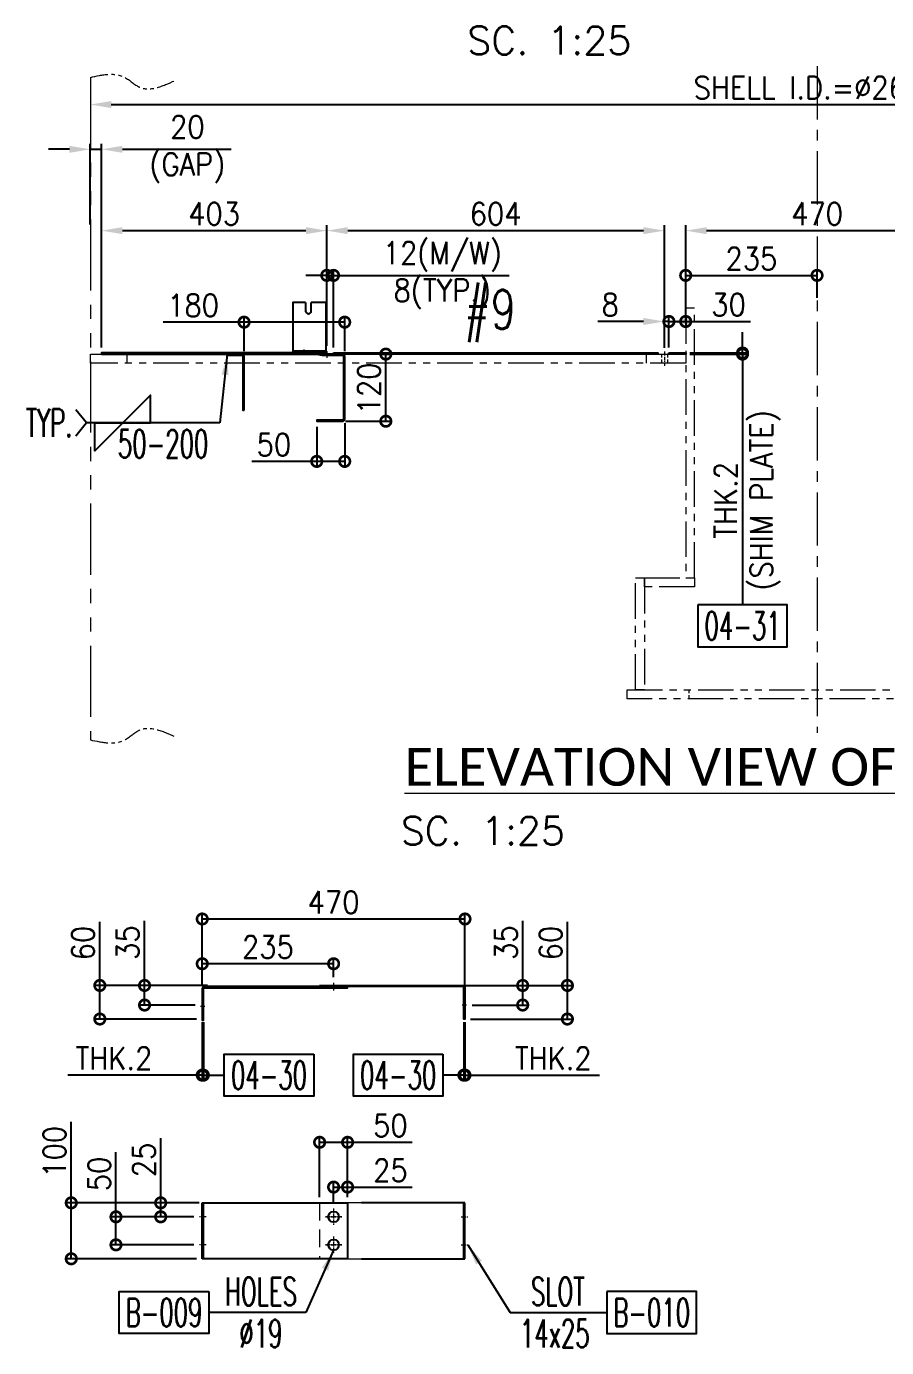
# Model space of a CAD drawing. Header units: inches. Extents: x -15980 to 45789, y -23276 to 2417.
# Drawn here: x -5885 to -4346, y -18726 to -16364 of the extents above; entities that cross this region are included whole.
import ezdxf
from ezdxf.enums import TextEntityAlignment as Align

# ---------------------------------------------------------------- set-up
doc = ezdxf.new("R2010")
doc.units = ezdxf.units.IN
doc.header["$MEASUREMENT"] = 0
for name, pattern in [('CENTER', [50.8, 31.75, -6.35, 6.35, -6.35]), ('CENTERX2', [101.6, 63.5, -12.7, 12.7, -12.7]), ('HIDDEN', [9.525, 6.35, -3.175]), ('HIDDENX2', [19.05, 12.7, -6.35]), ('PHANTOMX2', [127, 63.5, -12.7, 12.7, -12.7, 12.7, -12.7])]:
    doc.linetypes.add(name, pattern=pattern)
for name, color, linetype, lineweight in [('Center line', 181, 'CENTER', 5), ('CENTER LINES', 181, 'CENTERX2', 5), ('HATCH', 130, 'PHANTOMX2', 9), ('HIDDEN', 211, 'HIDDEN', 5), ('HIDDEN LINES', 211, 'HIDDENX2', 5), ('TEXT', 2, 'Continuous', 13)]:
    doc.layers.add(name, color=color, linetype=linetype, lineweight=lineweight)
doc.layers.add('dim', color=82, linetype='Continuous')
doc.styles.add('ROMANS', font='ROMANS.shx', dxfattribs={"width": 0.9, "bigfont": '@extfont2.shx'})
doc.styles.add('style4', font='calibri.ttf')
doc.dimstyles.new('1X25', dxfattribs={"dimscale": 25, "dimtxt": 1.6, "dimasz": 1.5, "dimexe": 0.4, "dimexo": 0.4, "dimgap": 0.4, "dimtad": 1, "dimdsep": 46, "dimtxsty": 'ROMANS', "dimcen": 0, "dimclrd": 256, "dimclre": 256, "dimclrt": 2, "dimadec": 0, "dimazin": 0, "dimtfac": 1, "dimtmove": 0, "dimatfit": 3, "dimfxl": 0.7, "dimlwd": -1, "dimlwe": -1, "dimarcsym": 1})

# ---------------------------------------------------------------- blocks, each defined once
blk = doc.blocks.new('*D309')
at = {"layer": 'Defpoints', "color": 0, "transparency": 16777216}
for p in [(-5770.4, -16503.5), (-3170.4, -16503.5), (-3170.4, -16503.5)]:
    blk.add_point(p, dxfattribs=at)
at = {"layer": 'dim', "transparency": 16777216}
blk.add_line((-5732.9, -16503.5), (-3207.9, -16503.5), dxfattribs=at)
for points in [[(-5732.9, -16497.3), (-5732.9, -16509.8), (-5770.4, -16503.5)], [(-3207.9, -16497.3), (-3207.9, -16509.8), (-3170.4, -16503.5)]]:
    blk.add_solid(points, dxfattribs=at)
at = {"layer": 'dim', "color": 2, "transparency": 16777216, "insert": (-4470.4, -16473.5), "char_height": 40, "attachment_point": 5, "style": 'ROMANS'}
blk.add_mtext('SHELL I.D.=%%C2600', dxfattribs=at)
blk = doc.blocks.new('*D310')
at = {"layer": 'Defpoints', "color": 0, "transparency": 16777216}
for p in [(-5770.4, -16583.5), (-5770.4, -16727.8), (-5750.4, -16947.6)]:
    blk.add_point(p, dxfattribs=at)
at = {"layer": 'dim', "transparency": 16777216}
for p, q in [((-5770.4, -16717.8), (-5770.4, -16573.5)), ((-5750.4, -16937.6), (-5750.4, -16573.5)), ((-5807.9, -16583.5), (-5845.4, -16583.5)), ((-5770.4, -16583.5), (-5750.4, -16583.5)), ((-5712.9, -16583.5), (-5518.2, -16583.5))]:
    blk.add_line(p, q, dxfattribs=at)
for points in [[(-5807.9, -16577.3), (-5807.9, -16589.8), (-5770.4, -16583.5)], [(-5712.9, -16577.3), (-5712.9, -16589.8), (-5750.4, -16583.5)]]:
    blk.add_solid(points, dxfattribs=at)
at = {"layer": 'dim', "color": 2, "transparency": 16777216, "insert": (-5596.8, -16583.5), "char_height": 40, "attachment_point": 5, "style": 'ROMANS'}
blk.add_mtext('20\\P(GAP)', dxfattribs=at)
blk = doc.blocks.new('*D311')
at = {"layer": 'Defpoints', "color": 0, "transparency": 16777216}
for p in [(-5347.4, -16728.9), (-5750.4, -16947.6), (-5347.4, -16944.6)]:
    blk.add_point(p, dxfattribs=at)
at = {"layer": 'dim', "transparency": 16777216}
for p, q in [((-5750.4, -16937.6), (-5750.4, -16718.9)), ((-5347.4, -16845.6), (-5347.4, -16718.9)), ((-5712.9, -16728.9), (-5384.9, -16728.9))]:
    blk.add_line(p, q, dxfattribs=at)
for points in [[(-5712.9, -16722.7), (-5712.9, -16735.2), (-5750.4, -16728.9)], [(-5384.9, -16722.7), (-5384.9, -16735.2), (-5347.4, -16728.9)]]:
    blk.add_solid(points, dxfattribs=at)
at = {"layer": 'dim', "color": 2, "transparency": 16777216, "insert": (-5548.9, -16698.9), "char_height": 40, "attachment_point": 5, "style": 'ROMANS'}
blk.add_mtext('403', dxfattribs=at)
blk = doc.blocks.new('*D312')
at = {"layer": 'Defpoints', "color": 0, "transparency": 16777216}
for p in [(-4743.4, -16728.9), (-5347.4, -16944.6), (-4743.4, -16948.6)]:
    blk.add_point(p, dxfattribs=at)
at = {"layer": 'dim', "transparency": 16777216}
for p, q in [((-5347.4, -16845.6), (-5347.4, -16718.9)), ((-4743.4, -16938.6), (-4743.4, -16718.9)), ((-5309.9, -16728.9), (-4780.9, -16728.9))]:
    blk.add_line(p, q, dxfattribs=at)
for points in [[(-5309.9, -16722.7), (-5309.9, -16735.2), (-5347.4, -16728.9)], [(-4780.9, -16722.7), (-4780.9, -16735.2), (-4743.4, -16728.9)]]:
    blk.add_solid(points, dxfattribs=at)
at = {"layer": 'dim', "color": 2, "transparency": 16777216, "insert": (-5045.4, -16698.9), "char_height": 40, "attachment_point": 5, "style": 'ROMANS'}
blk.add_mtext('604', dxfattribs=at)
blk = doc.blocks.new('_DotSmall')
at = {"color": 0, "linetype": 'ByBlock', "const_width": 0.5}
blk.add_lwpolyline([(-0.0625, 0, 1), (0.0625, 0, 1)], format="xyb", close=True, dxfattribs=at)
blk = doc.blocks.new('*D313')
at = {"layer": 'Defpoints', "color": 0, "transparency": 16777216}
for p in [(-4705.4, -16869.9), (-4705.4, -16891.3), (-4735.4, -16947.6)]:
    blk.add_point(p, dxfattribs=at)
at = {"layer": 'dim', "transparency": 16777216}
for p, q in [((-4735.4, -16937.6), (-4735.4, -16881.3)), ((-4705.4, -16879.9), (-4705.4, -16901.3)), ((-4735.4, -16891.3), (-4705.4, -16891.3)), ((-4705.4, -16891.3), (-4589.6, -16891.3))]:
    blk.add_line(p, q, dxfattribs=at)
at = {"layer": 'dim', "transparency": 16777216, "xscale": 37.5, "yscale": 37.5, "zscale": 37.5, "rotation": 180}
blk.add_blockref('_DotSmall', (-4735.4, -16891.3), dxfattribs=at)
at = {"layer": 'dim', "transparency": 16777216, "xscale": 37.5, "yscale": 37.5, "zscale": 37.5}
blk.add_blockref('_DotSmall', (-4705.4, -16891.3), dxfattribs=at)
at = {"layer": 'dim', "color": 2, "transparency": 16777216, "insert": (-4628.7, -16861.3), "char_height": 40, "attachment_point": 5, "style": 'ROMANS'}
blk.add_mtext('30', dxfattribs=at)
blk = doc.blocks.new('*D314')
at = {"layer": 'Defpoints', "color": 0, "transparency": 16777216}
for p in [(-4235.4, -16728.9), (-4235.4, -16867.6), (-4705.4, -16901.4)]:
    blk.add_point(p, dxfattribs=at)
at = {"layer": 'dim', "transparency": 16777216}
for p, q in [((-4705.4, -16891.4), (-4705.4, -16718.9)), ((-4235.4, -16857.6), (-4235.4, -16718.9)), ((-4667.9, -16728.9), (-4272.9, -16728.9))]:
    blk.add_line(p, q, dxfattribs=at)
for points in [[(-4667.9, -16722.7), (-4667.9, -16735.2), (-4705.4, -16728.9)], [(-4272.9, -16722.7), (-4272.9, -16735.2), (-4235.4, -16728.9)]]:
    blk.add_solid(points, dxfattribs=at)
at = {"layer": 'dim', "color": 2, "transparency": 16777216, "insert": (-4470.4, -16698.9), "char_height": 40, "attachment_point": 5, "style": 'ROMANS'}
blk.add_mtext('470', dxfattribs=at)
blk = doc.blocks.new('*D315')
at = {"layer": 'Defpoints', "color": 0, "transparency": 16777216}
for p in [(-4470.4, -16808.9), (-4470.4, -16859.2), (-4705.4, -16901.4)]:
    blk.add_point(p, dxfattribs=at)
at = {"layer": 'dim', "transparency": 16777216}
for p, q in [((-4705.4, -16891.4), (-4705.4, -16798.9)), ((-4705.4, -16808.9), (-4470.4, -16808.9)), ((-4470.4, -16849.2), (-4470.4, -16798.9))]:
    blk.add_line(p, q, dxfattribs=at)
at = {"layer": 'dim', "transparency": 16777216, "xscale": 37.5, "yscale": 37.5, "zscale": 37.5, "rotation": 180}
blk.add_blockref('_DotSmall', (-4705.4, -16808.9), dxfattribs=at)
at = {"layer": 'dim', "transparency": 16777216, "xscale": 37.5, "yscale": 37.5, "zscale": 37.5}
blk.add_blockref('_DotSmall', (-4470.4, -16808.9), dxfattribs=at)
at = {"layer": 'dim', "color": 2, "transparency": 16777216, "insert": (-4587.9, -16778.9), "char_height": 40, "attachment_point": 5, "style": 'ROMANS'}
blk.add_mtext('235', dxfattribs=at)
blk = doc.blocks.new('*D322')
at = {"layer": 'Defpoints', "color": 0, "transparency": 16777216}
for p in [(-5263.3, -16949.6), (-5241.8, -16949.6), (-5324, -17069.6)]:
    blk.add_point(p, dxfattribs=at)
at = {"layer": 'dim', "transparency": 16777216}
for p, q in [((-5253.3, -16949.6), (-5231.8, -16949.6)), ((-5241.8, -17069.6), (-5241.8, -16949.6)), ((-5314, -17069.6), (-5231.8, -17069.6))]:
    blk.add_line(p, q, dxfattribs=at)
at = {"layer": 'dim', "transparency": 16777216, "xscale": 37.5, "yscale": 37.5, "zscale": 37.5}
for p, rotation in [((-5241.8, -16949.6), 90), ((-5241.8, -17069.6), 270)]:
    blk.add_blockref('_DotSmall', p, dxfattribs=dict(at, rotation=rotation))
at = {"layer": 'dim', "color": 2, "transparency": 16777216, "insert": (-5271.8, -17011), "char_height": 40, "attachment_point": 5, "rotation": 90, "style": 'ROMANS'}
blk.add_mtext('120', dxfattribs=at)
blk = doc.blocks.new('*D323')
at = {"layer": 'Defpoints', "color": 0, "transparency": 16777216}
for p in [(-5365.4, -17069.6), (-5315.4, -17063.1), (-5365.4, -17141.4)]:
    blk.add_point(p, dxfattribs=at)
at = {"layer": 'dim', "transparency": 16777216}
for p, q in [((-5315.4, -17073.1), (-5315.4, -17151.4)), ((-5365.4, -17079.6), (-5365.4, -17151.4)), ((-5365.4, -17141.4), (-5481.2, -17141.4)), ((-5315.4, -17141.4), (-5365.4, -17141.4))]:
    blk.add_line(p, q, dxfattribs=at)
at = {"layer": 'dim', "transparency": 16777216, "xscale": 37.5, "yscale": 37.5, "zscale": 37.5, "rotation": 180}
blk.add_blockref('_DotSmall', (-5365.4, -17141.4), dxfattribs=at)
at = {"layer": 'dim', "transparency": 16777216, "xscale": 37.5, "yscale": 37.5, "zscale": 37.5}
blk.add_blockref('_DotSmall', (-5315.4, -17141.4), dxfattribs=at)
at = {"layer": 'dim', "color": 2, "transparency": 16777216, "insert": (-5442, -17111.4), "char_height": 40, "attachment_point": 5, "style": 'ROMANS'}
blk.add_mtext('50', dxfattribs=at)
blk = doc.blocks.new('*D324')
at = {"layer": 'Defpoints', "color": 0, "transparency": 16777216}
for p in [(-5495.4, -16892.5), (-5495.4, -16954.3), (-5315.4, -16954.3)]:
    blk.add_point(p, dxfattribs=at)
at = {"layer": 'dim', "transparency": 16777216}
for p, q in [((-5495.4, -16944.3), (-5495.4, -16882.5)), ((-5315.4, -16944.3), (-5315.4, -16882.5)), ((-5495.4, -16892.5), (-5640.3, -16892.5)), ((-5315.4, -16892.5), (-5495.4, -16892.5))]:
    blk.add_line(p, q, dxfattribs=at)
at = {"layer": 'dim', "transparency": 16777216, "xscale": 37.5, "yscale": 37.5, "zscale": 37.5, "rotation": 180}
blk.add_blockref('_DotSmall', (-5495.4, -16892.5), dxfattribs=at)
at = {"layer": 'dim', "transparency": 16777216, "xscale": 37.5, "yscale": 37.5, "zscale": 37.5}
blk.add_blockref('_DotSmall', (-5315.4, -16892.5), dxfattribs=at)
at = {"layer": 'dim', "color": 2, "transparency": 16777216, "insert": (-5586.6, -16862.5), "char_height": 40, "attachment_point": 5, "style": 'ROMANS'}
blk.add_mtext('180', dxfattribs=at)
blk = doc.blocks.new('*D325')
at = {"layer": 'Defpoints', "color": 0, "transparency": 16777216}
for p in [(-5335.4, -16808.9), (-5347.4, -16944.6), (-5335.4, -16947.6)]:
    blk.add_point(p, dxfattribs=at)
at = {"layer": 'dim', "transparency": 16777216}
for p, q in [((-5347.4, -16808.9), (-5384.9, -16808.9)), ((-5347.4, -16934.6), (-5347.4, -16798.9)), ((-5347.4, -16808.9), (-5335.4, -16808.9)), ((-5335.4, -16937.6), (-5335.4, -16798.9)), ((-5335.4, -16808.9), (-5020.9, -16808.9))]:
    blk.add_line(p, q, dxfattribs=at)
at = {"layer": 'dim', "transparency": 16777216, "xscale": 37.5, "yscale": 37.5, "zscale": 37.5}
blk.add_blockref('_DotSmall', (-5347.4, -16808.9), dxfattribs=at)
at = {"layer": 'dim', "transparency": 16777216, "xscale": 37.5, "yscale": 37.5, "zscale": 37.5, "rotation": 180}
blk.add_blockref('_DotSmall', (-5335.4, -16808.9), dxfattribs=at)
at = {"layer": 'dim', "color": 2, "transparency": 16777216, "insert": (-5140.7, -16808.9), "char_height": 40, "attachment_point": 5, "style": 'ROMANS'}
blk.add_mtext('12(M/W)\\P8(TYP.)', dxfattribs=at)
blk = doc.blocks.new('A$Cc042e11c')
for p, q in [((65, 616), (65, 600)), ((995, 600), (995, 616)), ((1605, 600), (1605, 616)), ((2535, 616), (2535, 600))]:
    blk.add_line(p, q)
for points in [[(1065, 216), (1081, 216), (1081, 698), (1065, 698)], [(1535, 216), (1519, 216), (1519, 698), (1535, 698)], [(0, 616), (1065, 616), (1065, 600), (0, 600)], [(2600, 616), (1535, 616), (1535, 600), (2600, 600)], [(975, 216), (991, 216), (991, 16), (975, 16)], [(991, 216), (1081, 216), (1081, 200), (991, 200)], [(1609, 216), (1519, 216), (1519, 200), (1609, 200)], [(1625, 216), (1609, 216), (1609, 16), (1625, 16)], [(960, 16), (1640, 16), (1640, 0), (960, 0)]]:
    blk.add_lwpolyline(points, close=True)
at = {"layer": 'Center line', "ltscale": 0.2}
for p, q in [((1027, 620.9), (1027, 595.1)), ((1573, 620.9), (1573, 595.1))]:
    blk.add_line(p, q, dxfattribs=at)
at = {"layer": 'HIDDEN'}
for p, q in [((1021.5, 616), (1021.5, 600)), ((1032.5, 616), (1032.5, 600)), ((1567.5, 616), (1567.5, 600)), ((1578.5, 616), (1578.5, 600)), ((1070.5, 16), (1070.5, 0)), ((1529.5, 16), (1529.5, 0))]:
    blk.add_line(p, q, dxfattribs=at)
blk = doc.blocks.new('A$C4edc5b9b')
blk.add_lwpolyline([(0, 2), (30, 2), (30, 0), (0, 0)], close=True)
blk = doc.blocks.new('A$C5415b996')
blk.add_lwpolyline([(30, 0), (30, 96, 0.414214), (26, 100), (0, 100), (0, 98), (26, 98, -0.414214), (28, 96), (28, 0)], format="xyb", close=True)
blk = doc.blocks.new('A$C9f1ed8f9')
blk.add_lwpolyline([(431, 118, -0.414214), (433, 116), (433, 4, -0.414214), (431, 2), (385, 2), (385, 0), (431, 0, 0.414214), (435, 4), (435, 116, 0.414214), (431, 120), (395, 120), (385, 122), (0, 122), (0, 120), (384.8, 120), (394.8, 118)], format="xyb", close=True)
at = {"layer": 'CENTER LINES', "ltscale": 0.2}
blk.add_line((403, 125), (403, 113), dxfattribs=at)
at = {"layer": 'HIDDEN LINES', "ltscale": 0.2}
for p, q in [((397.5, 120), (397.5, 118)), ((408.5, 120), (408.5, 118))]:
    blk.add_line(p, q, dxfattribs=at)
blk.add_blockref('A$C5415b996', (225, 20))
blk = doc.blocks.new('A$Cd8bdfc00')
blk.add_lwpolyline([(0, 2), (580, 2), (580, 0), (0, 0)], close=True)
blk = doc.blocks.new('A$Ca2adf0ab')
for p, q in [((23, 93.3), (23, 78.3)), ((33, 78.3), (33, 93.3)), ((60, 6.3), (0, 6.3))]:
    blk.add_line(p, q)
blk.add_lwpolyline([(23, 93.3), (0, 93.3), (0, 3.3), (60, 3.3), (60, 93.3), (33, 93.3)])
blk.add_arc((28, 78.3), 5, 180, 0)
at = {"layer": 'Center line', "ltscale": 0.05}
blk.add_line((20, 9.6), (20, 0), dxfattribs=at)
at = {"layer": 'HIDDEN'}
for p, q in [((7.5, 6.3), (7.5, 3.3)), ((32.5, 3.3), (32.5, 6.3))]:
    blk.add_line(p, q, dxfattribs=at)
blk = doc.blocks.new('A$Cc20749b3')
for name, p in [('A$Ca2adf0ab', (362.1, 614.7)), ('A$C9f1ed8f9', (20, 496)), ('A$Cd8bdfc00', (435, 616)), ('A$C4edc5b9b', (1035, 616))]:
    blk.add_blockref(name, p)
at = {"xscale": -1}
for name, p in [('A$Ca2adf0ab', (2240.1, 614.7)), ('A$C4edc5b9b', (1565, 616)), ('A$Cd8bdfc00', (2165, 616)), ('A$C9f1ed8f9', (2580, 496))]:
    blk.add_blockref(name, p, dxfattribs=at)
at = {"layer": 'HATCH', "ltscale": 2}
blk.add_blockref('A$Cc042e11c', (0, 0), dxfattribs=at)
blk = doc.blocks.new('*D363')
at = {"layer": 'Defpoints', "color": 0, "transparency": 16777216}
for p in [(-4743.4, -16891.3), (-4743.4, -16944.6), (-4735.4, -16947.6)]:
    blk.add_point(p, dxfattribs=at)
at = {"layer": 'dim', "transparency": 16777216}
for p, q in [((-4743.4, -16934.6), (-4743.4, -16881.3)), ((-4735.4, -16937.6), (-4735.4, -16881.3)), ((-4780.9, -16891.3), (-4862.4, -16891.3)), ((-4735.4, -16891.3), (-4743.4, -16891.3)), ((-4697.9, -16891.3), (-4660.4, -16891.3))]:
    blk.add_line(p, q, dxfattribs=at)
for points in [[(-4780.9, -16885), (-4780.9, -16897.5), (-4743.4, -16891.3)], [(-4697.9, -16885), (-4697.9, -16897.5), (-4735.4, -16891.3)]]:
    blk.add_solid(points, dxfattribs=at)
at = {"layer": 'dim', "color": 2, "transparency": 16777216, "insert": (-4840.4, -16861.3), "char_height": 40, "attachment_point": 5, "style": 'ROMANS'}
blk.add_mtext('8', dxfattribs=at)
blk = doc.blocks.new('*D364')
at = {"layer": 'Defpoints', "color": 0, "transparency": 16777216}
for p in [(-4707.9, -16947.6), (-4707.9, -16949.6), (-4603.7, -16949.6)]:
    blk.add_point(p, dxfattribs=at)
at = {"layer": 'dim', "transparency": 16777216}
for p, q in [((-4603.7, -16947.6), (-4603.7, -16910.1)), ((-4697.9, -16947.6), (-4593.7, -16947.6)), ((-4697.9, -16949.6), (-4593.7, -16949.6)), ((-4603.7, -16947.6), (-4603.7, -16949.6)), ((-4603.7, -16949.6), (-4603.7, -17397.7))]:
    blk.add_line(p, q, dxfattribs=at)
at = {"layer": 'dim', "transparency": 16777216, "xscale": 37.5, "yscale": 37.5, "zscale": 37.5}
for p, rotation in [((-4603.7, -16947.6), 270), ((-4603.7, -16949.6), 90)]:
    blk.add_blockref('_DotSmall', p, dxfattribs=dict(at, rotation=rotation))
at = {"layer": 'dim', "color": 2, "transparency": 16777216, "char_height": 40, "width": 408.784, "attachment_point": 5, "rotation": 90, "style": 'ROMANS'}
for s, insert in [('(SHIM PLATE)', (-4563.2, -17211.1)), ('THK.2', (-4633.7, -17211.1))]:
    blk.add_mtext(s, dxfattribs=dict(at, insert=insert))
blk = doc.blocks.new('A$Ccb4f3e92')
for p, q in [((5.1, 0), (5.1, 100)), ((7.1, 0), (7.1, 100))]:
    blk.add_line(p, q)
blk.add_lwpolyline([(5.1, 100), (265.1, 100), (265.1, 0), (5.1, 0)])
for centre in [(240.1, 75), (240.1, 25)]:
    blk.add_circle(centre, 9.5)
at = {"layer": 'Center line', "ltscale": 0.2}
for p, q in [((12.2, 75), (0, 75)), ((254.9, 75), (225.3, 75)), ((240.1, 89.8), (240.1, 60.2)), ((12.2, 25), (0, 25)), ((254.9, 25), (225.3, 25)), ((240.1, 39.8), (240.1, 10.2))]:
    blk.add_line(p, q, dxfattribs=at)
at = {"layer": 'HIDDEN', "ltscale": 0.2}
for p, q in [((7.1, 82), (5.1, 82)), ((7.1, 68), (5.1, 68)), ((7.1, 32), (5.1, 32)), ((7.1, 18), (5.1, 18))]:
    blk.add_line(p, q, dxfattribs=at)
blk = doc.blocks.new('A$Cbed8db4b')
for p, q in [((283, 0), (283, 100)), ((285, 0), (285, 100))]:
    blk.add_line(p, q)
for points in [[(285, 100), (100, 100)], [(100, 0), (285, 0)]]:
    blk.add_lwpolyline(points)
for centre in [(50, 75), (50, 25)]:
    blk.add_circle(centre, 9.5)
at = {"layer": 'Center line', "ltscale": 0.2}
for p, q in [((35.2, 75), (64.8, 75)), ((50, 89.8), (50, 60.2)), ((277.9, 75), (290.1, 75)), ((35.2, 25), (64.8, 25)), ((50, 39.8), (50, 10.2)), ((277.9, 25), (290.1, 25))]:
    blk.add_line(p, q, dxfattribs=at)
at = {"layer": 'HIDDEN', "ltscale": 0.2}
for p, q in [((283, 82), (285, 82)), ((283, 68), (285, 68)), ((283, 32), (285, 32)), ((283, 18), (285, 18))]:
    blk.add_line(p, q, dxfattribs=at)
at = {"layer": 'HIDDEN', "ltscale": 5}
blk.add_lwpolyline([(100, 100), (25, 100), (25, 0), (100, 0)], dxfattribs=at)
blk = doc.blocks.new('A$Cfbb4f450')
blk.add_lwpolyline([(262.9, 60), (6.9, 60, 0.414214), (2.9, 56), (2.9, 0), (4.9, 0), (4.9, 56, -0.414214), (6.9, 58), (262.9, 58)], format="xyb", close=True)
at = {"layer": 'Center line'}
for p, q in [((237.9, 65), (237.9, 53)), ((0, 25), (7.8, 25))]:
    blk.add_line(p, q, dxfattribs=at)
at = {"layer": 'HIDDEN'}
for p, q in [((228.4, 60), (228.4, 58)), ((247.4, 60), (247.4, 58)), ((2.9, 37.5), (4.9, 37.5)), ((2.9, 12.5), (4.9, 12.5))]:
    blk.add_line(p, q, dxfattribs=at)
blk = doc.blocks.new('*D407')
at = {"layer": 'Defpoints', "color": 0, "transparency": 16777216}
for p in [(-5109.5, -18078.2), (-4997, -18078.2), (-5097.3, -18113.2)]:
    blk.add_point(p, dxfattribs=at)
at = {"layer": 'dim', "transparency": 16777216}
for p, q in [((-4997, -18078.2), (-4997, -17962.5)), ((-5099.5, -18078.2), (-4987, -18078.2)), ((-4997, -18113.2), (-4997, -18078.2)), ((-5087.3, -18113.2), (-4987, -18113.2))]:
    blk.add_line(p, q, dxfattribs=at)
at = {"layer": 'dim', "transparency": 16777216, "xscale": 37.5, "yscale": 37.5, "zscale": 37.5}
for p, rotation in [((-4997, -18078.2), 90), ((-4997, -18113.2), 270)]:
    blk.add_blockref('_DotSmall', p, dxfattribs=dict(at, rotation=rotation))
at = {"layer": 'dim', "color": 2, "transparency": 16777216, "insert": (-5027, -18001.6), "char_height": 40, "attachment_point": 5, "rotation": 90, "style": 'ROMANS'}
blk.add_mtext('35', dxfattribs=at)
blk = doc.blocks.new('*D408')
at = {"layer": 'Defpoints', "color": 0, "transparency": 16777216}
for p in [(-5102.2, -18133.6), (-5100.2, -18133.6), (-5102.2, -18238.5)]:
    blk.add_point(p, dxfattribs=at)
at = {"layer": 'dim', "transparency": 16777216}
for p, q in [((-5102.2, -18143.6), (-5102.2, -18248.5)), ((-5100.2, -18143.6), (-5100.2, -18248.5)), ((-5102.2, -18238.5), (-5139.7, -18238.5)), ((-5102.2, -18238.5), (-5100.2, -18238.5)), ((-5100.2, -18238.5), (-4859.5, -18238.5))]:
    blk.add_line(p, q, dxfattribs=at)
at = {"layer": 'dim', "transparency": 16777216, "xscale": 37.5, "yscale": 37.5, "zscale": 37.5}
blk.add_blockref('_DotSmall', (-5102.2, -18238.5), dxfattribs=at)
at = {"layer": 'dim', "transparency": 16777216, "xscale": 37.5, "yscale": 37.5, "zscale": 37.5, "rotation": 180}
blk.add_blockref('_DotSmall', (-5100.2, -18238.5), dxfattribs=at)
at = {"layer": 'dim', "color": 2, "transparency": 16777216, "insert": (-4942.3, -18208.5), "char_height": 40, "attachment_point": 5, "style": 'ROMANS'}
blk.add_mtext('THK.2', dxfattribs=at)
blk = doc.blocks.new('*D409')
at = {"layer": 'Defpoints', "color": 0, "transparency": 16777216}
for p in [(-5570.2, -17959.4), (-5570.2, -18087.6), (-5100.2, -18087.6)]:
    blk.add_point(p, dxfattribs=at)
at = {"layer": 'dim', "transparency": 16777216}
for p, q in [((-5570.2, -18077.6), (-5570.2, -17949.4)), ((-5100.2, -17959.4), (-5570.2, -17959.4)), ((-5100.2, -18077.6), (-5100.2, -17949.4))]:
    blk.add_line(p, q, dxfattribs=at)
at = {"layer": 'dim', "transparency": 16777216, "xscale": 37.5, "yscale": 37.5, "zscale": 37.5, "rotation": 180}
blk.add_blockref('_DotSmall', (-5570.2, -17959.4), dxfattribs=at)
at = {"layer": 'dim', "transparency": 16777216, "xscale": 37.5, "yscale": 37.5, "zscale": 37.5}
blk.add_blockref('_DotSmall', (-5100.2, -17959.4), dxfattribs=at)
at = {"layer": 'dim', "color": 2, "transparency": 16777216, "insert": (-5335.2, -17929.4), "char_height": 40, "attachment_point": 5, "style": 'ROMANS'}
blk.add_mtext('470', dxfattribs=at)
blk = doc.blocks.new('*D410')
at = {"layer": 'Defpoints', "color": 0, "transparency": 16777216}
for p in [(-5570.2, -18039.4), (-5570.2, -18087.6), (-5335.2, -18073.2)]:
    blk.add_point(p, dxfattribs=at)
at = {"layer": 'dim', "transparency": 16777216}
for p, q in [((-5570.2, -18077.6), (-5570.2, -18029.4)), ((-5335.2, -18039.4), (-5570.2, -18039.4)), ((-5335.2, -18063.2), (-5335.2, -18029.4))]:
    blk.add_line(p, q, dxfattribs=at)
at = {"layer": 'dim', "transparency": 16777216, "xscale": 37.5, "yscale": 37.5, "zscale": 37.5, "rotation": 180}
blk.add_blockref('_DotSmall', (-5570.2, -18039.4), dxfattribs=at)
at = {"layer": 'dim', "transparency": 16777216, "xscale": 37.5, "yscale": 37.5, "zscale": 37.5}
blk.add_blockref('_DotSmall', (-5335.2, -18039.4), dxfattribs=at)
at = {"layer": 'dim', "color": 2, "transparency": 16777216, "insert": (-5452.7, -18009.4), "char_height": 40, "attachment_point": 5, "style": 'ROMANS'}
blk.add_mtext('235', dxfattribs=at)
blk = doc.blocks.new('*D403')
at = {"layer": 'Defpoints', "color": 0, "transparency": 16777216}
for p in [(-5570.2, -18133.6), (-5568.2, -18133.6), (-5568.2, -18238.5)]:
    blk.add_point(p, dxfattribs=at)
at = {"layer": 'dim', "transparency": 16777216}
for p, q in [((-5570.2, -18143.6), (-5570.2, -18248.5)), ((-5568.2, -18143.6), (-5568.2, -18248.5)), ((-5570.2, -18238.5), (-5810.9, -18238.5)), ((-5568.2, -18238.5), (-5570.2, -18238.5)), ((-5568.2, -18238.5), (-5530.7, -18238.5))]:
    blk.add_line(p, q, dxfattribs=at)
at = {"layer": 'dim', "transparency": 16777216, "xscale": 37.5, "yscale": 37.5, "zscale": 37.5}
blk.add_blockref('_DotSmall', (-5570.2, -18238.5), dxfattribs=at)
at = {"layer": 'dim', "transparency": 16777216, "xscale": 37.5, "yscale": 37.5, "zscale": 37.5, "rotation": 180}
blk.add_blockref('_DotSmall', (-5568.2, -18238.5), dxfattribs=at)
at = {"layer": 'dim', "color": 2, "transparency": 16777216, "insert": (-5728.1, -18208.5), "char_height": 40, "attachment_point": 5, "style": 'ROMANS'}
blk.add_mtext('THK.2', dxfattribs=at)
blk = doc.blocks.new('*D411')
at = {"layer": 'Defpoints', "color": 0, "transparency": 16777216}
for p in [(-5118.3, -18078.2), (-4917, -18078.2), (-5100.2, -18138.2)]:
    blk.add_point(p, dxfattribs=at)
at = {"layer": 'dim', "transparency": 16777216}
for p, q in [((-4917, -18078.2), (-4917, -17964.2)), ((-5108.3, -18078.2), (-4907, -18078.2)), ((-4917, -18138.2), (-4917, -18078.2)), ((-5090.2, -18138.2), (-4907, -18138.2))]:
    blk.add_line(p, q, dxfattribs=at)
at = {"layer": 'dim', "transparency": 16777216, "xscale": 37.5, "yscale": 37.5, "zscale": 37.5}
for p, rotation in [((-4917, -18078.2), 90), ((-4917, -18138.2), 270)]:
    blk.add_blockref('_DotSmall', p, dxfattribs=dict(at, rotation=rotation))
at = {"layer": 'dim', "color": 2, "transparency": 16777216, "insert": (-4947, -18002.5), "char_height": 40, "attachment_point": 5, "rotation": 90, "style": 'ROMANS'}
blk.add_mtext('60', dxfattribs=at)
blk = doc.blocks.new('*D404')
at = {"layer": 'Defpoints', "color": 0, "transparency": 16777216}
for p in [(-5673.4, -18078.2), (-5560.9, -18078.2), (-5573.1, -18113.2)]:
    blk.add_point(p, dxfattribs=at)
at = {"layer": 'dim', "transparency": 16777216}
for p, q in [((-5673.4, -18078.2), (-5673.4, -17962.5)), ((-5570.9, -18078.2), (-5683.4, -18078.2)), ((-5673.4, -18113.2), (-5673.4, -18078.2)), ((-5583.1, -18113.2), (-5683.4, -18113.2))]:
    blk.add_line(p, q, dxfattribs=at)
at = {"layer": 'dim', "transparency": 16777216, "xscale": 37.5, "yscale": 37.5, "zscale": 37.5}
for p, rotation in [((-5673.4, -18078.2), 90), ((-5673.4, -18113.2), 270)]:
    blk.add_blockref('_DotSmall', p, dxfattribs=dict(at, rotation=rotation))
at = {"layer": 'dim', "color": 2, "transparency": 16777216, "insert": (-5703.4, -18001.6), "char_height": 40, "attachment_point": 5, "rotation": 90, "style": 'ROMANS'}
blk.add_mtext('35', dxfattribs=at)
blk = doc.blocks.new('*D405')
at = {"layer": 'Defpoints', "color": 0, "transparency": 16777216}
for p in [(-5753.4, -18078.2), (-5550.8, -18078.2), (-5570.2, -18138.2)]:
    blk.add_point(p, dxfattribs=at)
at = {"layer": 'dim', "transparency": 16777216}
for p, q in [((-5753.4, -18078.2), (-5753.4, -17964.2)), ((-5560.8, -18078.2), (-5763.4, -18078.2)), ((-5753.4, -18138.2), (-5753.4, -18078.2)), ((-5580.2, -18138.2), (-5763.4, -18138.2))]:
    blk.add_line(p, q, dxfattribs=at)
at = {"layer": 'dim', "transparency": 16777216, "xscale": 37.5, "yscale": 37.5, "zscale": 37.5}
for p, rotation in [((-5753.4, -18078.2), 90), ((-5753.4, -18138.2), 270)]:
    blk.add_blockref('_DotSmall', p, dxfattribs=dict(at, rotation=rotation))
at = {"layer": 'dim', "color": 2, "transparency": 16777216, "insert": (-5783.4, -18002.5), "char_height": 40, "attachment_point": 5, "rotation": 90, "style": 'ROMANS'}
blk.add_mtext('60', dxfattribs=at)
blk = doc.blocks.new('*D412')
at = {"layer": 'Defpoints', "color": 0, "transparency": 16777216}
for p in [(-5804.5, -18466.8), (-5570.2, -18466.8), (-5570.2, -18566.8)]:
    blk.add_point(p, dxfattribs=at)
at = {"layer": 'dim', "transparency": 16777216}
for p, q in [((-5804.5, -18466.8), (-5804.5, -18321.8)), ((-5580.2, -18466.8), (-5814.5, -18466.8)), ((-5804.5, -18566.8), (-5804.5, -18466.8)), ((-5580.2, -18566.8), (-5814.5, -18566.8))]:
    blk.add_line(p, q, dxfattribs=at)
at = {"layer": 'dim', "transparency": 16777216, "xscale": 37.5, "yscale": 37.5, "zscale": 37.5}
for p, rotation in [((-5804.5, -18466.8), 90), ((-5804.5, -18566.8), 270)]:
    blk.add_blockref('_DotSmall', p, dxfattribs=dict(at, rotation=rotation))
at = {"layer": 'dim', "color": 2, "transparency": 16777216, "insert": (-5834.5, -18375.5), "char_height": 40, "attachment_point": 5, "rotation": 90, "style": 'ROMANS'}
blk.add_mtext('100', dxfattribs=at)
blk = doc.blocks.new('*D413')
at = {"layer": 'Defpoints', "color": 0, "transparency": 16777216}
for p in [(-5724.5, -18491.8), (-5575.3, -18491.8), (-5575.3, -18541.8)]:
    blk.add_point(p, dxfattribs=at)
at = {"layer": 'dim', "transparency": 16777216}
for p, q in [((-5724.5, -18491.8), (-5724.5, -18376)), ((-5585.3, -18491.8), (-5734.5, -18491.8)), ((-5724.5, -18541.8), (-5724.5, -18491.8)), ((-5585.3, -18541.8), (-5734.5, -18541.8))]:
    blk.add_line(p, q, dxfattribs=at)
at = {"layer": 'dim', "transparency": 16777216, "xscale": 37.5, "yscale": 37.5, "zscale": 37.5}
for p, rotation in [((-5724.5, -18491.8), 90), ((-5724.5, -18541.8), 270)]:
    blk.add_blockref('_DotSmall', p, dxfattribs=dict(at, rotation=rotation))
at = {"layer": 'dim', "color": 2, "transparency": 16777216, "insert": (-5754.5, -18415.1), "char_height": 40, "attachment_point": 5, "rotation": 90, "style": 'ROMANS'}
blk.add_mtext('50', dxfattribs=at)
blk = doc.blocks.new('*D414')
at = {"layer": 'Defpoints', "color": 0, "transparency": 16777216}
for p in [(-5644.5, -18466.8), (-5565.5, -18466.8), (-5575.3, -18491.8)]:
    blk.add_point(p, dxfattribs=at)
at = {"layer": 'dim', "transparency": 16777216}
for p, q in [((-5644.5, -18466.8), (-5644.5, -18351)), ((-5575.5, -18466.8), (-5654.5, -18466.8)), ((-5644.5, -18491.8), (-5644.5, -18466.8)), ((-5585.3, -18491.8), (-5654.5, -18491.8))]:
    blk.add_line(p, q, dxfattribs=at)
at = {"layer": 'dim', "transparency": 16777216, "xscale": 37.5, "yscale": 37.5, "zscale": 37.5}
for p, rotation in [((-5644.5, -18466.8), 90), ((-5644.5, -18491.8), 270)]:
    blk.add_blockref('_DotSmall', p, dxfattribs=dict(at, rotation=rotation))
at = {"layer": 'dim', "color": 2, "transparency": 16777216, "insert": (-5674.5, -18390.1), "char_height": 40, "attachment_point": 5, "rotation": 90, "style": 'ROMANS'}
blk.add_mtext('25', dxfattribs=at)
blk = doc.blocks.new('*D406')
at = {"layer": 'Defpoints', "color": 0, "transparency": 16777216}
for p in [(-5310.2, -18358.6), (-5360.2, -18466.8), (-5310.2, -18466.8)]:
    blk.add_point(p, dxfattribs=at)
at = {"layer": 'dim', "transparency": 16777216}
for p, q in [((-5360.2, -18456.8), (-5360.2, -18348.6)), ((-5310.2, -18456.8), (-5310.2, -18348.6)), ((-5360.2, -18358.6), (-5310.2, -18358.6)), ((-5310.2, -18358.6), (-5194.4, -18358.6))]:
    blk.add_line(p, q, dxfattribs=at)
at = {"layer": 'dim', "transparency": 16777216, "xscale": 37.5, "yscale": 37.5, "zscale": 37.5, "rotation": 180}
blk.add_blockref('_DotSmall', (-5360.2, -18358.6), dxfattribs=at)
at = {"layer": 'dim', "transparency": 16777216, "xscale": 37.5, "yscale": 37.5, "zscale": 37.5}
blk.add_blockref('_DotSmall', (-5310.2, -18358.6), dxfattribs=at)
at = {"layer": 'dim', "color": 2, "transparency": 16777216, "insert": (-5233.6, -18328.6), "char_height": 40, "attachment_point": 5, "style": 'ROMANS'}
blk.add_mtext('50', dxfattribs=at)
blk = doc.blocks.new('*D415')
at = {"layer": 'Defpoints', "color": 0, "transparency": 16777216}
for p in [(-5310.2, -18438.6), (-5310.2, -18466.8), (-5335.2, -18477)]:
    blk.add_point(p, dxfattribs=at)
at = {"layer": 'dim', "transparency": 16777216}
for p, q in [((-5335.2, -18467), (-5335.2, -18428.6)), ((-5335.2, -18438.6), (-5310.2, -18438.6)), ((-5310.2, -18456.8), (-5310.2, -18428.6)), ((-5310.2, -18438.6), (-5194.4, -18438.6))]:
    blk.add_line(p, q, dxfattribs=at)
at = {"layer": 'dim', "transparency": 16777216, "xscale": 37.5, "yscale": 37.5, "zscale": 37.5, "rotation": 180}
blk.add_blockref('_DotSmall', (-5335.2, -18438.6), dxfattribs=at)
at = {"layer": 'dim', "transparency": 16777216, "xscale": 37.5, "yscale": 37.5, "zscale": 37.5}
blk.add_blockref('_DotSmall', (-5310.2, -18438.6), dxfattribs=at)
at = {"layer": 'dim', "color": 2, "transparency": 16777216, "insert": (-5233.6, -18408.6), "char_height": 40, "attachment_point": 5, "style": 'ROMANS'}
blk.add_mtext('25', dxfattribs=at)

msp = doc.modelspace()

# ---------------------------------------------------------------- linework, layer by layer
at = {"color": 1}
msp.add_lwpolyline([(-5712.618, -17072.656), (-5712.618, -17072.72), (-5662.618, -17072.72), (-5662.618, -17022.72), (-5762.618, -17122.72), (-5762.618, -17072.72), (-5712.618, -17072.72)], dxfattribs=at)
at = {"layer": 'Center line', "ltscale": 3}
msp.add_line((-4470.364, -16434.707), (-4470.364, -17626.677), dxfattribs=at)
at = {"layer": 'dim'}
for q in [(-5796.094, -17049.406), (-5796.094, -17096.035)]:
    msp.add_line((-5777.214, -17072.72), q, dxfattribs=at)
for points in [[(-4683.651, -17397.704), (-4683.651, -17472.704), (-4523.651, -17472.704), (-4523.651, -17397.704)], [(-5370.706, -18201.037), (-5370.706, -18276.037), (-5530.706, -18276.037), (-5530.706, -18201.037)], [(-5139.706, -18201.037), (-5139.706, -18276.037), (-5299.706, -18276.037), (-5299.706, -18201.037)], [(-5558.614, -18625.503), (-5558.614, -18700.503), (-5718.614, -18700.503), (-5718.614, -18625.503)], [(-4846.194, -18625.503), (-4846.194, -18700.503), (-4686.194, -18700.503), (-4686.194, -18625.503)]]:
    msp.add_lwpolyline(points, close=True, dxfattribs=at)
at = {"layer": 'HATCH', "ltscale": 2}
msp.add_line((-5770.364, -16454.951), (-5770.364, -17639.15), dxfattribs=at)
at = {"layer": 'HATCH', "ltscale": 0.5}
for points in [[(-5770.364, -16454.951), (-5708.931, -16454.772), (-5682.379, -16472.462), (-5619.126, -16460.71)], [(-5770.364, -17639.15), (-5708.931, -17639.328), (-5682.379, -17621.638), (-5619.126, -17633.39)]]:
    msp.add_spline(points, degree=3, dxfattribs=at)

# ---------------------------------------------------------------- block references
for name, p in [('A$Cc20749b3', (-5770.364, -17565.561)), ('A$Cfbb4f450', (-5573.088, -18140.239)), ('A$Ccb4f3e92', (-5575.315, -18566.754)), ('A$Cbed8db4b', (-5385.206, -18566.754))]:
    msp.add_blockref(name, p)
at = {"xscale": -1}
msp.add_blockref('A$Cfbb4f450', (-5097.324, -18138.239), dxfattribs=at)

# ---------------------------------------------------------------- texts
at = {"layer": 'TEXT', "ltscale": 0.5, "style": 'ROMANS'}
for p in [(-5096.302, -16413.859), (-5215.082, -17826.815)]:
    msp.add_text('SC. 1:25', height=50, dxfattribs=at).set_placement(p)
at = {"layer": 'TEXT', "style": 'ROMANS', "width": 0.75}
msp.add_text('#9', height=70, dxfattribs=at).set_placement((-5101.468, -16869.674, 0), align=Align.MIDDLE_LEFT)
at = {"layer": 'TEXT', "ltscale": 0.5, "style": 'ROMANS', "width": 0.6}
for s, p in [('TYP.', (-5886.034, -17072.72, 0)), ('50-200', (-5721.229, -17110.154, 0))]:
    msp.add_text(s, height=50, dxfattribs=at).set_placement(p, align=Align.MIDDLE_LEFT)
for s, rotation, p in [('04-31', 0.000056, (-4603.651, -17435.204)), ('04-30', 359.999944, (-5450.706, -18238.537)), ('04-30', 359.999944, (-5219.706, -18238.537)), ('HOLES', 359.999944, (-5465.146, -18625.503)), ('SLOT', 0.000056, (-4934.169, -18625.503)), ('B-009', 359.999944, (-5638.614, -18663.003)), ('B-010', 0.000056, (-4766.194, -18663.003)), ('%%C19', 0.000056, (-5465.146, -18700.503)), ('14x25', 359.999944, (-4939.662, -18700.503))]:
    msp.add_text(s, height=50, rotation=rotation, dxfattribs=at).set_placement(p, align=Align.MIDDLE_CENTER)
at = {"layer": 'TEXT', "style": 'style4'}
msp.add_text('%%UELEVATION VIEW OF ODD TRAY #9', height=67.5, dxfattribs=at).set_placement((-4470.364, -17687.47), align=Align.MIDDLE_CENTER)

# ---------------------------------------------------------------- dimensions: what is measured, and where the dimension line sits
at = {"layer": 'dim'}
for base, p1, p2, text, override, picture, middle in [((-3170.364, -16503.51), (-5770.364, -16503.51), (-3170.364, -16503.51), 'SHELL I.D.=%%C<>', {"dimtmove": 0}, '*D309', (-4470.364, -16503.51)), ((-5770.364, -16583.51), (-5750.364, -16947.561), (-5770.364, -16727.804), '<>\\X(GAP)', {"dimtmove": 0}, '*D310', (-5596.793, -16583.51)), ((-5335.364, -16808.909), (-5347.364, -16944.561), (-5335.364, -16947.561), '<>(M/W)\\X8(TYP.)', {"dimblk1": 'DotSmall', "dimblk2": 'DotSmall', "dimsah": 1, "dimtmove": 0}, '*D325', (-5140.65, -16808.909)), ((-5102.206, -18238.537), (-5100.206, -18133.645), (-5102.206, -18133.645), 'THK.<>', {"dimblk1": 'DotSmall', "dimblk2": 'DotSmall', "dimsah": 1}, '*D408', (-4942.349, -18238.537))]:
    dim = msp.add_linear_dim(base=base, p1=p1, p2=p2, text=text, dimstyle='1X25', override=override, dxfattribs=at)
    dim.commit()
    dim.dimension.update_dxf_attribs({"geometry": picture, "text_midpoint": middle, "dimtype": 160})
for base, p1, p2, override, picture, middle in [((-5347.364, -16728.909), (-5750.364, -16947.561), (-5347.364, -16944.561), {"dimtmove": 0}, '*D311', (-5548.864, -16728.909)), ((-4743.364, -16728.909), (-5347.364, -16944.561), (-4743.364, -16948.561), {"dimtmove": 0}, '*D312', (-5045.364, -16728.909)), ((-4235.364, -16728.909), (-4705.364, -16901.391), (-4235.364, -16867.561), {"dimtmove": 0}, '*D314', (-4470.364, -16728.909)), ((-4470.364, -16808.909), (-4705.364, -16901.391), (-4470.364, -16859.192), {"dimblk1": 'DotSmall', "dimblk2": 'DotSmall', "dimsah": 1, "dimtmove": 0}, '*D315', (-4587.864, -16808.909)), ((-5495.364, -16892.501), (-5315.364, -16954.273), (-5495.364, -16954.273), {"dimblk1": 'DotSmall', "dimblk2": 'DotSmall', "dimsah": 1}, '*D324', (-5586.579, -16892.501)), ((-4705.364, -16891.276), (-4735.364, -16947.561), (-4705.364, -16869.928), {"dimblk1": 'DotSmall', "dimblk2": 'DotSmall', "dimsah": 1, "dimtmove": 0}, '*D313', (-4628.722, -16891.276)), ((-5570.206, -17959.353), (-5100.206, -18087.614), (-5570.206, -18087.614), {"dimblk1": 'DotSmall', "dimblk2": 'DotSmall', "dimsah": 1, "dimtmove": 0}, '*D409', (-5335.206, -17959.353)), ((-5310.206, -18358.6), (-5360.206, -18466.754), (-5310.206, -18466.754), {"dimblk1": 'DotSmall', "dimblk2": 'DotSmall', "dimsah": 1, "dimtmove": 0}, '*D406', (-5233.564, -18358.6))]:
    dim = msp.add_linear_dim(base=base, p1=p1, p2=p2, dimstyle='1X25', override=override, dxfattribs=at)
    dim.commit()
    dim.dimension.update_dxf_attribs({"geometry": picture, "text_midpoint": middle, "dimtype": 160})
dim = msp.add_linear_dim(base=(-4743.364, -16891.276), p1=(-4735.364, -16947.561), p2=(-4743.364, -16944.636), dimstyle='1X25', dxfattribs=at)
dim.commit()
dim.dimension.update_dxf_attribs({"geometry": '*D363', "text_midpoint": (-4840.364, -16861.276)})
dim = msp.add_linear_dim(base=(-4603.651, -16949.561), p1=(-4707.879, -16947.561), p2=(-4707.879, -16949.561), angle=90, text='THK.<>\\X(SHIM PLATE)', dimstyle='1X25', override={"dimblk1": 'DotSmall', "dimblk2": 'DotSmall', "dimsah": 1}, dxfattribs=at)
dim.commit()
dim.dimension.update_dxf_attribs({"geometry": '*D364', "text_midpoint": (-4603.651, -17211.133)})
for base, p1, p2, override, picture, middle in [((-5241.778, -16949.561), (-5324.012, -17069.561), (-5263.325, -16949.561), {"dimblk1": 'DotSmall', "dimblk2": 'DotSmall', "dimsah": 1}, '*D322', (-5241.778, -17011.038)), ((-5753.383, -18078.239), (-5570.206, -18138.239), (-5550.76, -18078.239), {"dimblk1": 'DotSmall', "dimblk2": 'DotSmall', "dimsah": 1, "dimtmove": 0}, '*D405', (-5753.383, -18002.453)), ((-5673.383, -18078.239), (-5573.088, -18113.239), (-5560.89, -18078.239), {"dimblk1": 'DotSmall', "dimblk2": 'DotSmall', "dimsah": 1, "dimtmove": 0}, '*D404', (-5673.383, -18001.596)), ((-4917.03, -18078.239), (-5100.206, -18138.239), (-5118.278, -18078.239), {"dimblk1": 'DotSmall', "dimblk2": 'DotSmall', "dimsah": 1, "dimtmove": 0}, '*D411', (-4917.03, -18002.453)), ((-4997.03, -18078.239), (-5097.324, -18113.239), (-5109.522, -18078.239), {"dimblk1": 'DotSmall', "dimblk2": 'DotSmall', "dimsah": 1, "dimtmove": 0}, '*D407', (-4997.03, -18001.596)), ((-5804.546, -18466.754), (-5570.206, -18566.754), (-5570.206, -18466.754), {"dimblk1": 'DotSmall', "dimblk2": 'DotSmall', "dimsah": 1, "dimtmove": 0}, '*D412', (-5804.546, -18375.539)), ((-5644.546, -18466.754), (-5575.315, -18491.754), (-5565.501, -18466.754), {"dimblk1": 'DotSmall', "dimblk2": 'DotSmall', "dimsah": 1, "dimtmove": 0}, '*D414', (-5644.546, -18390.111)), ((-5724.546, -18491.754), (-5575.315, -18541.754), (-5575.315, -18491.754), {"dimblk1": 'DotSmall', "dimblk2": 'DotSmall', "dimsah": 1, "dimtmove": 0}, '*D413', (-5724.546, -18415.111))]:
    dim = msp.add_linear_dim(base=base, p1=p1, p2=p2, angle=90, dimstyle='1X25', override=override, dxfattribs=at)
    dim.commit()
    dim.dimension.update_dxf_attribs({"geometry": picture, "text_midpoint": middle, "dimtype": 160})
for base, p1, p2, override, picture, middle in [((-5365.364, -17141.437), (-5315.364, -17063.147), (-5365.364, -17069.561), {"dimblk1": 'DotSmall', "dimblk2": 'DotSmall', "dimsah": 1}, '*D323', (-5442.007, -17111.437)), ((-5570.206, -18039.353), (-5335.206, -18073.203), (-5570.206, -18087.614), {"dimblk1": 'DotSmall', "dimblk2": 'DotSmall', "dimsah": 1, "dimtmove": 0}, '*D410', (-5452.706, -18009.353)), ((-5310.206, -18438.6), (-5335.206, -18476.953), (-5310.206, -18466.754), {"dimblk1": 'DotSmall', "dimblk2": 'DotSmall', "dimsah": 1, "dimtmove": 0}, '*D415', (-5233.564, -18408.6))]:
    dim = msp.add_linear_dim(base=base, p1=p1, p2=p2, dimstyle='1X25', override=override, dxfattribs=at)
    dim.commit()
    dim.dimension.update_dxf_attribs({"geometry": picture, "text_midpoint": middle})
dim = msp.add_linear_dim(base=(-5568.206, -18238.537), p1=(-5570.206, -18133.645), p2=(-5568.206, -18133.645), angle=180, text='THK.<>', dimstyle='1X25', override={"dimblk1": 'DotSmall', "dimblk2": 'DotSmall', "dimsah": 1}, dxfattribs=at)
dim.commit()
dim.dimension.update_dxf_attribs({"geometry": '*D403', "text_midpoint": (-5728.064, -18238.537), "dimtype": 160})

# ---------------------------------------------------------------- leaders
for points in [[(-5525.364, -16949.561), (-5538.54, -17072.72), (-5777.214, -17072.72)], [(-5335.206, -18551.254), (-5385.146, -18663.003), (-5558.614, -18663.003)], [(-5095.098, -18541.754), (-5019.662, -18663.003), (-4846.194, -18663.003)]]:
    msp.add_leader(points, dimstyle='1X25', dxfattribs=at)

doc.saveas('drawing.dxf')
